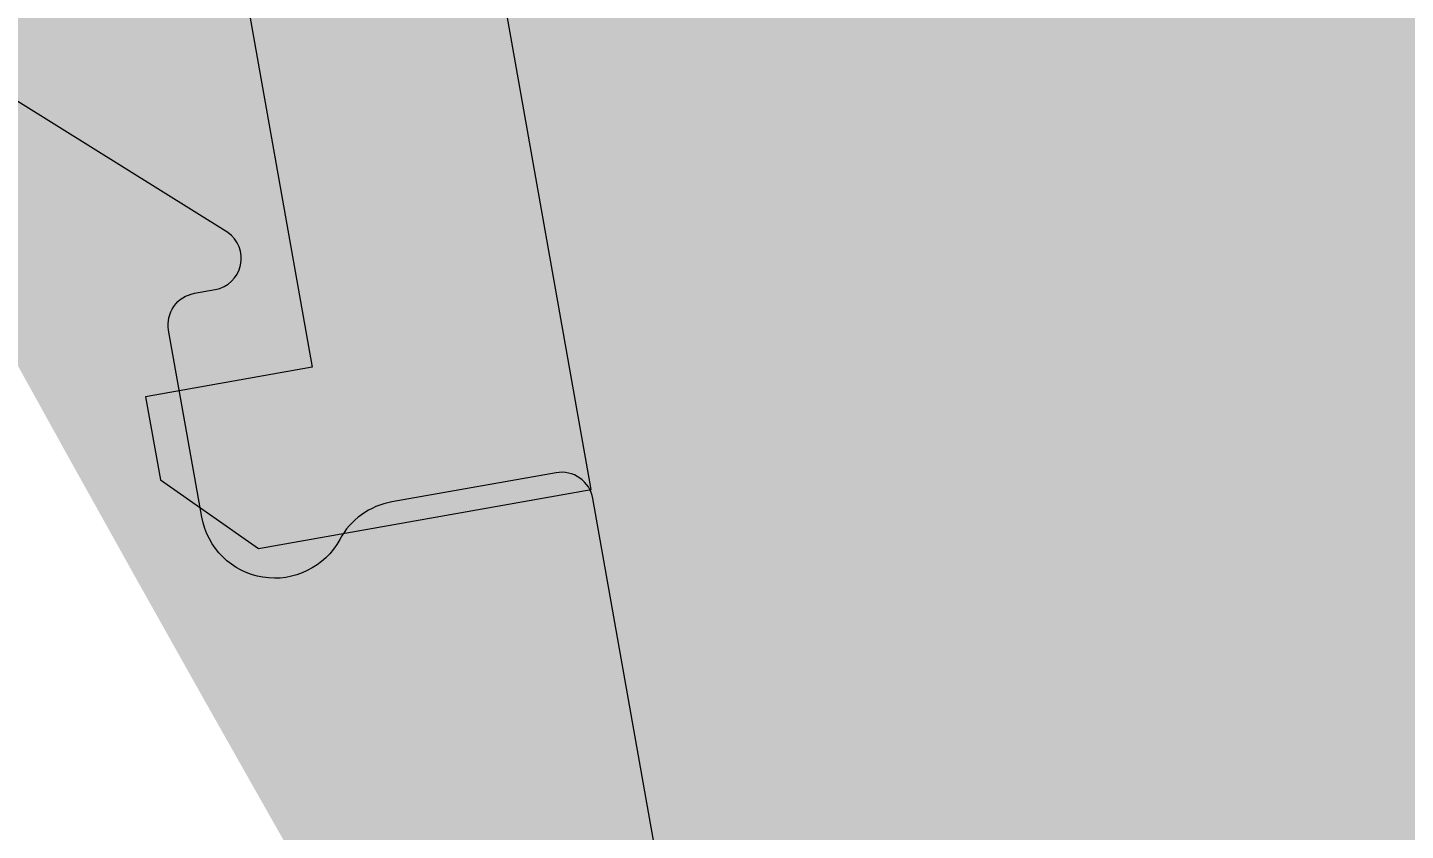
# Model space of a CAD drawing. Header units: millimetres. Extents: x -39 to 9534995, y -146829 to 289341.
# Drawn here: x 555345.26 to 555353.21, y -25045.91 to -25041.27 of the extents above; entities that cross this region are included whole.
import ezdxf
from ezdxf import colors
from ezdxf.entities.mleader import LeaderData, LeaderLine
from ezdxf.enums import TextEntityAlignment as Align
from ezdxf.math import Vec2, Vec3

# ---------------------------------------------------------------- set-up
doc = ezdxf.new("R2018")
doc.units = ezdxf.units.MM
for name, color, linetype, lineweight in [('АР_Маркер экспликации', 239, 'Continuous', 13), ('АР_Номер помещения', 250, 'Continuous', 9), ('АР_Отметки', 7, 'Continuous', 5), ('АР_Размеры', 175, 'Continuous', 9), ('АР_Сущ Несущая стена', 250, 'Continuous', 50)]:
    doc.layers.add(name, color=color, linetype=linetype, lineweight=lineweight)
doc.layers.add('АР_Названия помещений', color=124, linetype='Continuous', lineweight=5, plot=False)
doc.layers.add('АР_Помещения_площадь', color=19, linetype='Continuous', lineweight=9, plot=False)
doc.styles.add('ISOCPEUR', font='', dxfattribs={"height": 250})
doc.styles.get("Standard").update_dxf_attribs({"font": 'GOST.TTF'})
doc.styles.get('ISOCPEUR').set_extended_font_data('ISOCPEUR', italic=True)

# ---------------------------------------------------------------- blocks, each defined once
blk = doc.blocks.new('_DotSmall')
at = {"color": 0, "linetype": 'ByBlock', "const_width": 0.5}
blk.add_lwpolyline([(-0.0625, 0, 1), (0.0625, 0, 1)], format="xyb", close=True, dxfattribs=at)
blk = doc.blocks.new('*U86')
at = {"color": 7, "style": 'ISOCPEUR', "width": 0.7, "flags": 1}
blk.add_attdef('КАТЕГОРИЯ', (-499.1655, -2092.1864), '', height=250, dxfattribs=at)
at = {"layer": 'АР_Номер помещения', "color": 7, "style": 'ISOCPEUR', "width": 0.7}
blk.add_attdef('НОМЕР_ПОМЕЩЕНИЯ', text='', height=300, dxfattribs=at).set_placement((-13874.5004, 6637.5515), align=Align.MIDDLE_CENTER)
at = {"layer": 'АР_Помещения_площадь', "color": 7, "lineweight": 30, "width": 0.7, "flags": 104}
blk.add_attdef('ИМЯ_ПОМЕЩЕНИЯ', text='', height=100, dxfattribs=at).set_placement((157.6277, 1217.1414), align=Align.MIDDLE_CENTER)
at = {"layer": 'АР_Помещения_площадь', "color": 7, "style": 'ISOCPEUR', "width": 0.7}
blk.add_attdef('ПЛОЩАДЬ_ПОМЕЩЕНИЯ', text='', height=200, dxfattribs=at).set_placement((-12654.5821, 407.6716), align=Align.MIDDLE_RIGHT)
blk = doc.blocks.new('*U84')
at = {"color": 7, "style": 'ISOCPEUR', "width": 0.7, "flags": 1}
blk.add_attdef('КАТЕГОРИЯ', (-499.1655, -2092.1864), '', height=250, dxfattribs=at)
at = {"layer": 'АР_Номер помещения', "color": 7, "style": 'ISOCPEUR', "width": 0.7}
blk.add_attdef('НОМЕР_ПОМЕЩЕНИЯ', text='', height=300, dxfattribs=at).set_placement((-17424.9012, 1870.773), align=Align.MIDDLE_CENTER)
at = {"layer": 'АР_Помещения_площадь', "color": 7, "lineweight": 30, "width": 0.7, "flags": 104}
blk.add_attdef('ИМЯ_ПОМЕЩЕНИЯ', text='', height=100, dxfattribs=at).set_placement((157.6277, 1217.1414), align=Align.MIDDLE_CENTER)
at = {"layer": 'АР_Помещения_площадь', "color": 7, "style": 'ISOCPEUR', "width": 0.7}
blk.add_attdef('ПЛОЩАДЬ_ПОМЕЩЕНИЯ', text='', height=200, dxfattribs=at).set_placement((-12452.8113, 399.3563), align=Align.MIDDLE_RIGHT)

msp = doc.modelspace()

# ---------------------------------------------------------------- linework, layer by layer
at = {"layer": 'АР_Размеры', "color": 5, "lineweight": 9, "ltscale": 100, "transparency": 33554687}
for points in [[(555346.0287, -25038.3098), (555346.9011, -25043.2319), (555345.9406, -25043.4021), (555346.0258, -25043.8824), (555346.591, -25044.2775), (555348.5119, -25043.937), (555347.4693, -25038.0545)], [(555346.0287, -25038.3098), (555346.9011, -25043.2319), (555345.9406, -25043.4021), (555346.0258, -25043.8824), (555346.591, -25044.2775), (555348.5119, -25043.937), (555347.4693, -25038.0545)], [(555346.0287, -25038.3098), (555346.9011, -25043.2319), (555345.9406, -25043.4021), (555346.0258, -25043.8824), (555346.591, -25044.2775), (555348.5119, -25043.937), (555347.4693, -25038.0545)], [(555346.0287, -25038.3098), (555346.9011, -25043.2319), (555345.9406, -25043.4021), (555346.0258, -25043.8824), (555346.591, -25044.2775), (555348.5119, -25043.937), (555347.4693, -25038.0545)], [(555346.0287, -25038.3098), (555346.9011, -25043.2319), (555345.9406, -25043.4021), (555346.0258, -25043.8824), (555346.591, -25044.2775), (555348.5119, -25043.937), (555347.4693, -25038.0545)], [(555346.0287, -25038.3098), (555346.9011, -25043.2319), (555345.9406, -25043.4021), (555346.0258, -25043.8824), (555346.591, -25044.2775), (555348.5119, -25043.937), (555347.4693, -25038.0545)], [(555346.0287, -25038.3098), (555346.9011, -25043.2319), (555345.9406, -25043.4021), (555346.0258, -25043.8824), (555346.591, -25044.2775), (555348.5119, -25043.937), (555347.4693, -25038.0545)], [(555346.0287, -25038.3098), (555346.9011, -25043.2319), (555345.9406, -25043.4021), (555346.0258, -25043.8824), (555346.591, -25044.2775), (555348.5119, -25043.937), (555347.4693, -25038.0545)], [(555346.0287, -25038.3098), (555346.9011, -25043.2319), (555345.9406, -25043.4021), (555346.0258, -25043.8824), (555346.591, -25044.2775), (555348.5119, -25043.937), (555347.4693, -25038.0545)], [(555346.0287, -25038.3098), (555346.9011, -25043.2319), (555345.9406, -25043.4021), (555346.0258, -25043.8824), (555346.591, -25044.2775), (555348.5119, -25043.937), (555347.4693, -25038.0545)], [(555346.0287, -25038.3098), (555346.9011, -25043.2319), (555345.9406, -25043.4021), (555346.0258, -25043.8824), (555346.591, -25044.2775), (555348.5119, -25043.937), (555347.4693, -25038.0545)], [(555346.0287, -25038.3098), (555346.9011, -25043.2319), (555345.9406, -25043.4021), (555346.0258, -25043.8824), (555346.591, -25044.2775), (555348.5119, -25043.937), (555347.4693, -25038.0545)], [(555346.0287, -25038.3098), (555346.9011, -25043.2319), (555345.9406, -25043.4021), (555346.0258, -25043.8824), (555346.591, -25044.2775), (555348.5119, -25043.937), (555347.4693, -25038.0545)], [(555346.0287, -25038.3098), (555346.9011, -25043.2319), (555345.9406, -25043.4021), (555346.0258, -25043.8824), (555346.591, -25044.2775), (555348.5119, -25043.937), (555347.4693, -25038.0545)], [(555346.0287, -25038.3098), (555346.9011, -25043.2319), (555345.9406, -25043.4021), (555346.0258, -25043.8824), (555346.591, -25044.2775), (555348.5119, -25043.937), (555347.4693, -25038.0545)], [(555346.0287, -25038.3098), (555346.9011, -25043.2319), (555345.9406, -25043.4021), (555346.0258, -25043.8824), (555346.591, -25044.2775), (555348.5119, -25043.937), (555347.4693, -25038.0545)], [(555346.0287, -25038.3098), (555346.9011, -25043.2319), (555345.9406, -25043.4021), (555346.0258, -25043.8824), (555346.591, -25044.2775), (555348.5119, -25043.937), (555347.4693, -25038.0545)], [(555346.0287, -25038.3098), (555346.9011, -25043.2319), (555345.9406, -25043.4021), (555346.0258, -25043.8824), (555346.591, -25044.2775), (555348.5119, -25043.937), (555347.4693, -25038.0545)], [(555346.0287, -25038.3098), (555346.9011, -25043.2319), (555345.9406, -25043.4021), (555346.0258, -25043.8824), (555346.591, -25044.2775), (555348.5119, -25043.937), (555347.4693, -25038.0545)], [(555346.0287, -25038.3098), (555346.9011, -25043.2319), (555345.9406, -25043.4021), (555346.0258, -25043.8824), (555346.591, -25044.2775), (555348.5119, -25043.937), (555347.4693, -25038.0545)], [(555346.0287, -25038.3098), (555346.9011, -25043.2319), (555345.9406, -25043.4021), (555346.0258, -25043.8824), (555346.591, -25044.2775), (555348.5119, -25043.937), (555347.4693, -25038.0545)], [(555346.0287, -25038.3098), (555346.9011, -25043.2319), (555345.9406, -25043.4021), (555346.0258, -25043.8824), (555346.591, -25044.2775), (555348.5119, -25043.937), (555347.4693, -25038.0545)], [(555346.0287, -25038.3098), (555346.9011, -25043.2319), (555345.9406, -25043.4021), (555346.0258, -25043.8824), (555346.591, -25044.2775), (555348.5119, -25043.937), (555347.4693, -25038.0545)], [(555346.0287, -25038.3098), (555346.9011, -25043.2319), (555345.9406, -25043.4021), (555346.0258, -25043.8824), (555346.591, -25044.2775), (555348.5119, -25043.937), (555347.4693, -25038.0545)], [(555346.0287, -25038.3098), (555346.9011, -25043.2319), (555345.9406, -25043.4021), (555346.0258, -25043.8824), (555346.591, -25044.2775), (555348.5119, -25043.937), (555347.4693, -25038.0545)], [(555346.0287, -25038.3098), (555346.9011, -25043.2319), (555345.9406, -25043.4021), (555346.0258, -25043.8824), (555346.591, -25044.2775), (555348.5119, -25043.937), (555347.4693, -25038.0545)], [(555346.0287, -25038.3098), (555346.9011, -25043.2319), (555345.9406, -25043.4021), (555346.0258, -25043.8824), (555346.591, -25044.2775), (555348.5119, -25043.937), (555347.4693, -25038.0545)], [(555346.0287, -25038.3098), (555346.9011, -25043.2319), (555345.9406, -25043.4021), (555346.0258, -25043.8824), (555346.591, -25044.2775), (555348.5119, -25043.937), (555347.4693, -25038.0545)], [(555346.0287, -25038.3098), (555346.9011, -25043.2319), (555345.9406, -25043.4021), (555346.0258, -25043.8824), (555346.591, -25044.2775), (555348.5119, -25043.937), (555347.4693, -25038.0545)], [(555346.0287, -25038.3098), (555346.9011, -25043.2319), (555345.9406, -25043.4021), (555346.0258, -25043.8824), (555346.591, -25044.2775), (555348.5119, -25043.937), (555347.4693, -25038.0545)], [(555346.0287, -25038.3098), (555346.9011, -25043.2319), (555345.9406, -25043.4021), (555346.0258, -25043.8824), (555346.591, -25044.2775), (555348.5119, -25043.937), (555347.4693, -25038.0545)], [(555346.0287, -25038.3098), (555346.9011, -25043.2319), (555345.9406, -25043.4021), (555346.0258, -25043.8824), (555346.591, -25044.2775), (555348.5119, -25043.937), (555347.4693, -25038.0545)], [(555346.0287, -25038.3098), (555346.9011, -25043.2319), (555345.9406, -25043.4021), (555346.0258, -25043.8824), (555346.591, -25044.2775), (555348.5119, -25043.937), (555347.4693, -25038.0545)], [(555346.0287, -25038.3098), (555346.9011, -25043.2319), (555345.9406, -25043.4021), (555346.0258, -25043.8824), (555346.591, -25044.2775), (555348.5119, -25043.937), (555347.4693, -25038.0545)], [(555346.0287, -25038.3098), (555346.9011, -25043.2319), (555345.9406, -25043.4021), (555346.0258, -25043.8824), (555346.591, -25044.2775), (555348.5119, -25043.937), (555347.4693, -25038.0545)], [(555346.0287, -25038.3098), (555346.9011, -25043.2319), (555345.9406, -25043.4021), (555346.0258, -25043.8824), (555346.591, -25044.2775), (555348.5119, -25043.937), (555347.4693, -25038.0545)], [(555346.0287, -25038.3098), (555346.9011, -25043.2319), (555345.9406, -25043.4021), (555346.0258, -25043.8824), (555346.591, -25044.2775), (555348.5119, -25043.937), (555347.4693, -25038.0545)], [(555346.0287, -25038.3098), (555346.9011, -25043.2319), (555345.9406, -25043.4021), (555346.0258, -25043.8824), (555346.591, -25044.2775), (555348.5119, -25043.937), (555347.4693, -25038.0545)], [(555346.0287, -25038.3098), (555346.9011, -25043.2319), (555345.9406, -25043.4021), (555346.0258, -25043.8824), (555346.591, -25044.2775), (555348.5119, -25043.937), (555347.4693, -25038.0545)], [(555346.0287, -25038.3098), (555346.9011, -25043.2319), (555345.9406, -25043.4021), (555346.0258, -25043.8824), (555346.591, -25044.2775), (555348.5119, -25043.937), (555347.4693, -25038.0545)], [(555346.0287, -25038.3098), (555346.9011, -25043.2319), (555345.9406, -25043.4021), (555346.0258, -25043.8824), (555346.591, -25044.2775), (555348.5119, -25043.937), (555347.4693, -25038.0545)], [(555346.0287, -25038.3098), (555346.9011, -25043.2319), (555345.9406, -25043.4021), (555346.0258, -25043.8824), (555346.591, -25044.2775), (555348.5119, -25043.937), (555347.4693, -25038.0545)], [(555346.0287, -25038.3098), (555346.9011, -25043.2319), (555345.9406, -25043.4021), (555346.0258, -25043.8824), (555346.591, -25044.2775), (555348.5119, -25043.937), (555347.4693, -25038.0545)], [(555346.0287, -25038.3098), (555346.9011, -25043.2319), (555345.9406, -25043.4021), (555346.0258, -25043.8824), (555346.591, -25044.2775), (555348.5119, -25043.937), (555347.4693, -25038.0545)], [(555346.0287, -25038.3098), (555346.9011, -25043.2319), (555345.9406, -25043.4021), (555346.0258, -25043.8824), (555346.591, -25044.2775), (555348.5119, -25043.937), (555347.4693, -25038.0545)], [(555346.0287, -25038.3098), (555346.9011, -25043.2319), (555345.9406, -25043.4021), (555346.0258, -25043.8824), (555346.591, -25044.2775), (555348.5119, -25043.937), (555347.4693, -25038.0545)], [(555346.0287, -25038.3098), (555346.9011, -25043.2319), (555345.9406, -25043.4021), (555346.0258, -25043.8824), (555346.591, -25044.2775), (555348.5119, -25043.937), (555347.4693, -25038.0545)], [(555346.0287, -25038.3098), (555346.9011, -25043.2319), (555345.9406, -25043.4021), (555346.0258, -25043.8824), (555346.591, -25044.2775), (555348.5119, -25043.937), (555347.4693, -25038.0545)], [(555346.0287, -25038.3098), (555346.9011, -25043.2319), (555345.9406, -25043.4021), (555346.0258, -25043.8824), (555346.591, -25044.2775), (555348.5119, -25043.937), (555347.4693, -25038.0545)], [(555346.0287, -25038.3098), (555346.9011, -25043.2319), (555345.9406, -25043.4021), (555346.0258, -25043.8824), (555346.591, -25044.2775), (555348.5119, -25043.937), (555347.4693, -25038.0545)], [(555348.5211, -25043.989), (555348.5211, -25043.989)], [(555348.5211, -25043.989), (555348.5211, -25043.989)], [(555348.5211, -25043.989), (555348.5211, -25043.989)], [(555348.5211, -25043.989), (555348.5211, -25043.989)], [(555348.5211, -25043.989), (555348.5211, -25043.989)], [(555348.5211, -25043.989), (555348.5211, -25043.989)], [(555348.5211, -25043.989), (555348.5211, -25043.989)], [(555348.5211, -25043.989), (555348.5211, -25043.989)], [(555348.5211, -25043.989), (555348.5211, -25043.989)], [(555348.5211, -25043.989), (555348.5211, -25043.989)], [(555348.5211, -25043.989), (555348.5211, -25043.989)], [(555348.5211, -25043.989), (555348.5211, -25043.989)], [(555348.5211, -25043.989), (555348.5211, -25043.989)], [(555348.5211, -25043.989), (555348.5211, -25043.989)], [(555348.5211, -25043.989), (555348.5211, -25043.989)], [(555348.5211, -25043.989), (555348.5211, -25043.989)], [(555348.5211, -25043.989), (555348.5211, -25043.989)], [(555348.5211, -25043.989), (555348.5211, -25043.989)], [(555348.5211, -25043.989), (555348.5211, -25043.989)], [(555348.5211, -25043.989), (555348.5211, -25043.989)], [(555348.5211, -25043.989), (555348.5211, -25043.989)], [(555348.5211, -25043.989), (555348.5211, -25043.989)], [(555348.5211, -25043.989), (555348.5211, -25043.989)], [(555348.5211, -25043.989), (555348.5211, -25043.989)], [(555348.5211, -25043.989), (555348.5211, -25043.989)], [(555348.5211, -25043.989), (555348.5211, -25043.989)], [(555348.5211, -25043.989), (555348.5211, -25043.989)], [(555348.5211, -25043.989), (555348.5211, -25043.989)], [(555348.5211, -25043.989), (555348.5211, -25043.989)], [(555348.5211, -25043.989), (555348.5211, -25043.989)], [(555348.5211, -25043.989), (555348.5211, -25043.989)], [(555348.5211, -25043.989), (555348.5211, -25043.989)], [(555348.5211, -25043.989), (555348.5211, -25043.989)], [(555348.5211, -25043.989), (555348.5211, -25043.989)], [(555348.5211, -25043.989), (555348.5211, -25043.989)], [(555348.5211, -25043.989), (555348.5211, -25043.989)], [(555348.5211, -25043.989), (555348.5211, -25043.989)], [(555348.5211, -25043.989), (555348.5211, -25043.989)], [(555348.5211, -25043.989), (555348.5211, -25043.989)], [(555348.5211, -25043.989), (555348.5211, -25043.989)], [(555348.5211, -25043.989), (555348.5211, -25043.989)], [(555348.5211, -25043.989), (555348.5211, -25043.989)], [(555348.5211, -25043.989), (555348.5211, -25043.989)], [(555348.5211, -25043.989), (555348.5211, -25043.989)], [(555348.5211, -25043.989), (555348.5211, -25043.989)], [(555348.5211, -25043.989), (555348.5211, -25043.989)], [(555348.5211, -25043.989), (555348.5211, -25043.989)], [(555348.5211, -25043.989), (555348.5211, -25043.989)], [(555348.5211, -25043.989), (555348.5211, -25043.989)], [(555348.5211, -25043.989), (555348.5211, -25043.989)]]:
    msp.add_lwpolyline(points, dxfattribs=at)
msp.add_lwpolyline([(555344.8436, -25053.4327, 0.527877), (555345.3392, -25053.3449), (555345.6917, -25052.5394, -0.527877), (555346.1873, -25052.4516), (555346.7952, -25053.0868, 0.527877), (555347.2908, -25052.999), (555347.6433, -25052.1935, -0.469739), (555348.0958, -25052.0691), (555349.6167, -25053.1518, 0.667984), (555350.0914, -25052.8489), (555348.5211, -25043.989, 0.414214), (555348.3092, -25043.8409), (555347.3612, -25044.0089, 0.228752), (555347.0604, -25044.2259, -0.710164), (555346.2649, -25044.0972), (555346.0734, -25043.0168, -0.4144), (555346.2216, -25042.8048), (555346.3417, -25042.7835, 0.66825), (555346.4145, -25042.4535), (555345.0225, -25041.5858, 0.164348)], format="xyb", dxfattribs=at)
msp.add_lwpolyline([(555344.8436, -25053.4327, 0.527877), (555345.3392, -25053.3449), (555345.6917, -25052.5394, -0.527877), (555346.1873, -25052.4516), (555346.7952, -25053.0868, 0.527877), (555347.2908, -25052.999), (555347.6433, -25052.1935, -0.469739), (555348.0958, -25052.0691), (555349.6167, -25053.1518, 0.667984), (555350.0914, -25052.8489), (555348.5211, -25043.989, 0.414214), (555348.3092, -25043.8409), (555347.3612, -25044.0089, 0.228752), (555347.0604, -25044.2259, -0.710164), (555346.2649, -25044.0972), (555346.0734, -25043.0168, -0.4144), (555346.2216, -25042.8048), (555346.3417, -25042.7835, 0.66825), (555346.4145, -25042.4535), (555345.0225, -25041.5858, 0.164348)], format="xyb", dxfattribs=at)
msp.add_lwpolyline([(555344.8436, -25053.4327, 0.527877), (555345.3392, -25053.3449), (555345.6917, -25052.5394, -0.527877), (555346.1873, -25052.4516), (555346.7952, -25053.0868, 0.527877), (555347.2908, -25052.999), (555347.6433, -25052.1935, -0.469739), (555348.0958, -25052.0691), (555349.6167, -25053.1518, 0.667984), (555350.0914, -25052.8489), (555348.5211, -25043.989, 0.414214), (555348.3092, -25043.8409), (555347.3612, -25044.0089, 0.228752), (555347.0604, -25044.2259, -0.710164), (555346.2649, -25044.0972), (555346.0734, -25043.0168, -0.4144), (555346.2216, -25042.8048), (555346.3417, -25042.7835, 0.66825), (555346.4145, -25042.4535), (555345.0225, -25041.5858, 0.164348)], format="xyb", dxfattribs=at)
msp.add_lwpolyline([(555344.8436, -25053.4327, 0.527877), (555345.3392, -25053.3449), (555345.6917, -25052.5394, -0.527877), (555346.1873, -25052.4516), (555346.7952, -25053.0868, 0.527877), (555347.2908, -25052.999), (555347.6433, -25052.1935, -0.469739), (555348.0958, -25052.0691), (555349.6167, -25053.1518, 0.667984), (555350.0914, -25052.8489), (555348.5211, -25043.989, 0.414214), (555348.3092, -25043.8409), (555347.3612, -25044.0089, 0.228752), (555347.0604, -25044.2259, -0.710164), (555346.2649, -25044.0972), (555346.0734, -25043.0168, -0.4144), (555346.2216, -25042.8048), (555346.3417, -25042.7835, 0.66825), (555346.4145, -25042.4535), (555345.0225, -25041.5858, 0.164348)], format="xyb", dxfattribs=at)
msp.add_lwpolyline([(555344.8436, -25053.4327, 0.527877), (555345.3392, -25053.3449), (555345.6917, -25052.5394, -0.527877), (555346.1873, -25052.4516), (555346.7952, -25053.0868, 0.527877), (555347.2908, -25052.999), (555347.6433, -25052.1935, -0.469739), (555348.0958, -25052.0691), (555349.6167, -25053.1518, 0.667984), (555350.0914, -25052.8489), (555348.5211, -25043.989, 0.414214), (555348.3092, -25043.8409), (555347.3612, -25044.0089, 0.228752), (555347.0604, -25044.2259, -0.710164), (555346.2649, -25044.0972), (555346.0734, -25043.0168, -0.4144), (555346.2216, -25042.8048), (555346.3417, -25042.7835, 0.66825), (555346.4145, -25042.4535), (555345.0225, -25041.5858, 0.164348)], format="xyb", dxfattribs=at)
msp.add_lwpolyline([(555344.8436, -25053.4327, 0.527877), (555345.3392, -25053.3449), (555345.6917, -25052.5394, -0.527877), (555346.1873, -25052.4516), (555346.7952, -25053.0868, 0.527877), (555347.2908, -25052.999), (555347.6433, -25052.1935, -0.469739), (555348.0958, -25052.0691), (555349.6167, -25053.1518, 0.667984), (555350.0914, -25052.8489), (555348.5211, -25043.989, 0.414214), (555348.3092, -25043.8409), (555347.3612, -25044.0089, 0.228752), (555347.0604, -25044.2259, -0.710164), (555346.2649, -25044.0972), (555346.0734, -25043.0168, -0.4144), (555346.2216, -25042.8048), (555346.3417, -25042.7835, 0.66825), (555346.4145, -25042.4535), (555345.0225, -25041.5858, 0.164348)], format="xyb", dxfattribs=at)
msp.add_lwpolyline([(555344.8436, -25053.4327, 0.527877), (555345.3392, -25053.3449), (555345.6917, -25052.5394, -0.527877), (555346.1873, -25052.4516), (555346.7952, -25053.0868, 0.527877), (555347.2908, -25052.999), (555347.6433, -25052.1935, -0.469739), (555348.0958, -25052.0691), (555349.6167, -25053.1518, 0.667984), (555350.0914, -25052.8489), (555348.5211, -25043.989, 0.414214), (555348.3092, -25043.8409), (555347.3612, -25044.0089, 0.228752), (555347.0604, -25044.2259, -0.710164), (555346.2649, -25044.0972), (555346.0734, -25043.0168, -0.4144), (555346.2216, -25042.8048), (555346.3417, -25042.7835, 0.66825), (555346.4145, -25042.4535), (555345.0225, -25041.5858, 0.164348)], format="xyb", dxfattribs=at)
msp.add_lwpolyline([(555344.8436, -25053.4327, 0.527877), (555345.3392, -25053.3449), (555345.6917, -25052.5394, -0.527877), (555346.1873, -25052.4516), (555346.7952, -25053.0868, 0.527877), (555347.2908, -25052.999), (555347.6433, -25052.1935, -0.469739), (555348.0958, -25052.0691), (555349.6167, -25053.1518, 0.667984), (555350.0914, -25052.8489), (555348.5211, -25043.989, 0.414214), (555348.3092, -25043.8409), (555347.3612, -25044.0089, 0.228752), (555347.0604, -25044.2259, -0.710164), (555346.2649, -25044.0972), (555346.0734, -25043.0168, -0.4144), (555346.2216, -25042.8048), (555346.3417, -25042.7835, 0.66825), (555346.4145, -25042.4535), (555345.0225, -25041.5858, 0.164348)], format="xyb", dxfattribs=at)
msp.add_lwpolyline([(555344.8436, -25053.4327, 0.527877), (555345.3392, -25053.3449), (555345.6917, -25052.5394, -0.527877), (555346.1873, -25052.4516), (555346.7952, -25053.0868, 0.527877), (555347.2908, -25052.999), (555347.6433, -25052.1935, -0.469739), (555348.0958, -25052.0691), (555349.6167, -25053.1518, 0.667984), (555350.0914, -25052.8489), (555348.5211, -25043.989, 0.414214), (555348.3092, -25043.8409), (555347.3612, -25044.0089, 0.228752), (555347.0604, -25044.2259, -0.710164), (555346.2649, -25044.0972), (555346.0734, -25043.0168, -0.4144), (555346.2216, -25042.8048), (555346.3417, -25042.7835, 0.66825), (555346.4145, -25042.4535), (555345.0225, -25041.5858, 0.164348)], format="xyb", dxfattribs=at)
msp.add_lwpolyline([(555344.8436, -25053.4327, 0.527877), (555345.3392, -25053.3449), (555345.6917, -25052.5394, -0.527877), (555346.1873, -25052.4516), (555346.7952, -25053.0868, 0.527877), (555347.2908, -25052.999), (555347.6433, -25052.1935, -0.469739), (555348.0958, -25052.0691), (555349.6167, -25053.1518, 0.667984), (555350.0914, -25052.8489), (555348.5211, -25043.989, 0.414214), (555348.3092, -25043.8409), (555347.3612, -25044.0089, 0.228752), (555347.0604, -25044.2259, -0.710164), (555346.2649, -25044.0972), (555346.0734, -25043.0168, -0.4144), (555346.2216, -25042.8048), (555346.3417, -25042.7835, 0.66825), (555346.4145, -25042.4535), (555345.0225, -25041.5858, 0.164348)], format="xyb", dxfattribs=at)
msp.add_lwpolyline([(555344.8436, -25053.4327, 0.527877), (555345.3392, -25053.3449), (555345.6917, -25052.5394, -0.527877), (555346.1873, -25052.4516), (555346.7952, -25053.0868, 0.527877), (555347.2908, -25052.999), (555347.6433, -25052.1935, -0.469739), (555348.0958, -25052.0691), (555349.6167, -25053.1518, 0.667984), (555350.0914, -25052.8489), (555348.5211, -25043.989, 0.414214), (555348.3092, -25043.8409), (555347.3612, -25044.0089, 0.228752), (555347.0604, -25044.2259, -0.710164), (555346.2649, -25044.0972), (555346.0734, -25043.0168, -0.4144), (555346.2216, -25042.8048), (555346.3417, -25042.7835, 0.66825), (555346.4145, -25042.4535), (555345.0225, -25041.5858, 0.164348)], format="xyb", dxfattribs=at)
msp.add_lwpolyline([(555344.8436, -25053.4327, 0.527877), (555345.3392, -25053.3449), (555345.6917, -25052.5394, -0.527877), (555346.1873, -25052.4516), (555346.7952, -25053.0868, 0.527877), (555347.2908, -25052.999), (555347.6433, -25052.1935, -0.469739), (555348.0958, -25052.0691), (555349.6167, -25053.1518, 0.667984), (555350.0914, -25052.8489), (555348.5211, -25043.989, 0.414214), (555348.3092, -25043.8409), (555347.3612, -25044.0089, 0.228752), (555347.0604, -25044.2259, -0.710164), (555346.2649, -25044.0972), (555346.0734, -25043.0168, -0.4144), (555346.2216, -25042.8048), (555346.3417, -25042.7835, 0.66825), (555346.4145, -25042.4535), (555345.0225, -25041.5858, 0.164348)], format="xyb", dxfattribs=at)
msp.add_lwpolyline([(555344.8436, -25053.4327, 0.527877), (555345.3392, -25053.3449), (555345.6917, -25052.5394, -0.527877), (555346.1873, -25052.4516), (555346.7952, -25053.0868, 0.527877), (555347.2908, -25052.999), (555347.6433, -25052.1935, -0.469739), (555348.0958, -25052.0691), (555349.6167, -25053.1518, 0.667984), (555350.0914, -25052.8489), (555348.5211, -25043.989, 0.414214), (555348.3092, -25043.8409), (555347.3612, -25044.0089, 0.228752), (555347.0604, -25044.2259, -0.710164), (555346.2649, -25044.0972), (555346.0734, -25043.0168, -0.4144), (555346.2216, -25042.8048), (555346.3417, -25042.7835, 0.66825), (555346.4145, -25042.4535), (555345.0225, -25041.5858, 0.164348)], format="xyb", dxfattribs=at)
msp.add_lwpolyline([(555344.8436, -25053.4327, 0.527877), (555345.3392, -25053.3449), (555345.6917, -25052.5394, -0.527877), (555346.1873, -25052.4516), (555346.7952, -25053.0868, 0.527877), (555347.2908, -25052.999), (555347.6433, -25052.1935, -0.469739), (555348.0958, -25052.0691), (555349.6167, -25053.1518, 0.667984), (555350.0914, -25052.8489), (555348.5211, -25043.989, 0.414214), (555348.3092, -25043.8409), (555347.3612, -25044.0089, 0.228752), (555347.0604, -25044.2259, -0.710164), (555346.2649, -25044.0972), (555346.0734, -25043.0168, -0.4144), (555346.2216, -25042.8048), (555346.3417, -25042.7835, 0.66825), (555346.4145, -25042.4535), (555345.0225, -25041.5858, 0.164348)], format="xyb", dxfattribs=at)
msp.add_lwpolyline([(555344.8436, -25053.4327, 0.527877), (555345.3392, -25053.3449), (555345.6917, -25052.5394, -0.527877), (555346.1873, -25052.4516), (555346.7952, -25053.0868, 0.527877), (555347.2908, -25052.999), (555347.6433, -25052.1935, -0.469739), (555348.0958, -25052.0691), (555349.6167, -25053.1518, 0.667984), (555350.0914, -25052.8489), (555348.5211, -25043.989, 0.414214), (555348.3092, -25043.8409), (555347.3612, -25044.0089, 0.228752), (555347.0604, -25044.2259, -0.710164), (555346.2649, -25044.0972), (555346.0734, -25043.0168, -0.4144), (555346.2216, -25042.8048), (555346.3417, -25042.7835, 0.66825), (555346.4145, -25042.4535), (555345.0225, -25041.5858, 0.164348)], format="xyb", dxfattribs=at)
msp.add_lwpolyline([(555344.8436, -25053.4327, 0.527877), (555345.3392, -25053.3449), (555345.6917, -25052.5394, -0.527877), (555346.1873, -25052.4516), (555346.7952, -25053.0868, 0.527877), (555347.2908, -25052.999), (555347.6433, -25052.1935, -0.469739), (555348.0958, -25052.0691), (555349.6167, -25053.1518, 0.667984), (555350.0914, -25052.8489), (555348.5211, -25043.989, 0.414214), (555348.3092, -25043.8409), (555347.3612, -25044.0089, 0.228752), (555347.0604, -25044.2259, -0.710164), (555346.2649, -25044.0972), (555346.0734, -25043.0168, -0.4144), (555346.2216, -25042.8048), (555346.3417, -25042.7835, 0.66825), (555346.4145, -25042.4535), (555345.0225, -25041.5858, 0.164348)], format="xyb", dxfattribs=at)
msp.add_lwpolyline([(555344.8436, -25053.4327, 0.527877), (555345.3392, -25053.3449), (555345.6917, -25052.5394, -0.527877), (555346.1873, -25052.4516), (555346.7952, -25053.0868, 0.527877), (555347.2908, -25052.999), (555347.6433, -25052.1935, -0.469739), (555348.0958, -25052.0691), (555349.6167, -25053.1518, 0.667984), (555350.0914, -25052.8489), (555348.5211, -25043.989, 0.414214), (555348.3092, -25043.8409), (555347.3612, -25044.0089, 0.228752), (555347.0604, -25044.2259, -0.710164), (555346.2649, -25044.0972), (555346.0734, -25043.0168, -0.4144), (555346.2216, -25042.8048), (555346.3417, -25042.7835, 0.66825), (555346.4145, -25042.4535), (555345.0225, -25041.5858, 0.164348)], format="xyb", dxfattribs=at)
msp.add_lwpolyline([(555344.8436, -25053.4327, 0.527877), (555345.3392, -25053.3449), (555345.6917, -25052.5394, -0.527877), (555346.1873, -25052.4516), (555346.7952, -25053.0868, 0.527877), (555347.2908, -25052.999), (555347.6433, -25052.1935, -0.469739), (555348.0958, -25052.0691), (555349.6167, -25053.1518, 0.667984), (555350.0914, -25052.8489), (555348.5211, -25043.989, 0.414214), (555348.3092, -25043.8409), (555347.3612, -25044.0089, 0.228752), (555347.0604, -25044.2259, -0.710164), (555346.2649, -25044.0972), (555346.0734, -25043.0168, -0.4144), (555346.2216, -25042.8048), (555346.3417, -25042.7835, 0.66825), (555346.4145, -25042.4535), (555345.0225, -25041.5858, 0.164348)], format="xyb", dxfattribs=at)
msp.add_lwpolyline([(555344.8436, -25053.4327, 0.527877), (555345.3392, -25053.3449), (555345.6917, -25052.5394, -0.527877), (555346.1873, -25052.4516), (555346.7952, -25053.0868, 0.527877), (555347.2908, -25052.999), (555347.6433, -25052.1935, -0.469739), (555348.0958, -25052.0691), (555349.6167, -25053.1518, 0.667984), (555350.0914, -25052.8489), (555348.5211, -25043.989, 0.414214), (555348.3092, -25043.8409), (555347.3612, -25044.0089, 0.228752), (555347.0604, -25044.2259, -0.710164), (555346.2649, -25044.0972), (555346.0734, -25043.0168, -0.4144), (555346.2216, -25042.8048), (555346.3417, -25042.7835, 0.66825), (555346.4145, -25042.4535), (555345.0225, -25041.5858, 0.164348)], format="xyb", dxfattribs=at)
msp.add_lwpolyline([(555344.8436, -25053.4327, 0.527877), (555345.3392, -25053.3449), (555345.6917, -25052.5394, -0.527877), (555346.1873, -25052.4516), (555346.7952, -25053.0868, 0.527877), (555347.2908, -25052.999), (555347.6433, -25052.1935, -0.469739), (555348.0958, -25052.0691), (555349.6167, -25053.1518, 0.667984), (555350.0914, -25052.8489), (555348.5211, -25043.989, 0.414214), (555348.3092, -25043.8409), (555347.3612, -25044.0089, 0.228752), (555347.0604, -25044.2259, -0.710164), (555346.2649, -25044.0972), (555346.0734, -25043.0168, -0.4144), (555346.2216, -25042.8048), (555346.3417, -25042.7835, 0.66825), (555346.4145, -25042.4535), (555345.0225, -25041.5858, 0.164348)], format="xyb", dxfattribs=at)
msp.add_lwpolyline([(555344.8436, -25053.4327, 0.527877), (555345.3392, -25053.3449), (555345.6917, -25052.5394, -0.527877), (555346.1873, -25052.4516), (555346.7952, -25053.0868, 0.527877), (555347.2908, -25052.999), (555347.6433, -25052.1935, -0.469739), (555348.0958, -25052.0691), (555349.6167, -25053.1518, 0.667984), (555350.0914, -25052.8489), (555348.5211, -25043.989, 0.414214), (555348.3092, -25043.8409), (555347.3612, -25044.0089, 0.228752), (555347.0604, -25044.2259, -0.710164), (555346.2649, -25044.0972), (555346.0734, -25043.0168, -0.4144), (555346.2216, -25042.8048), (555346.3417, -25042.7835, 0.66825), (555346.4145, -25042.4535), (555345.0225, -25041.5858, 0.164348)], format="xyb", dxfattribs=at)
msp.add_lwpolyline([(555344.8436, -25053.4327, 0.527877), (555345.3392, -25053.3449), (555345.6917, -25052.5394, -0.527877), (555346.1873, -25052.4516), (555346.7952, -25053.0868, 0.527877), (555347.2908, -25052.999), (555347.6433, -25052.1935, -0.469739), (555348.0958, -25052.0691), (555349.6167, -25053.1518, 0.667984), (555350.0914, -25052.8489), (555348.5211, -25043.989, 0.414214), (555348.3092, -25043.8409), (555347.3612, -25044.0089, 0.228752), (555347.0604, -25044.2259, -0.710164), (555346.2649, -25044.0972), (555346.0734, -25043.0168, -0.4144), (555346.2216, -25042.8048), (555346.3417, -25042.7835, 0.66825), (555346.4145, -25042.4535), (555345.0225, -25041.5858, 0.164348)], format="xyb", dxfattribs=at)
msp.add_lwpolyline([(555344.8436, -25053.4327, 0.527877), (555345.3392, -25053.3449), (555345.6917, -25052.5394, -0.527877), (555346.1873, -25052.4516), (555346.7952, -25053.0868, 0.527877), (555347.2908, -25052.999), (555347.6433, -25052.1935, -0.469739), (555348.0958, -25052.0691), (555349.6167, -25053.1518, 0.667984), (555350.0914, -25052.8489), (555348.5211, -25043.989, 0.414214), (555348.3092, -25043.8409), (555347.3612, -25044.0089, 0.228752), (555347.0604, -25044.2259, -0.710164), (555346.2649, -25044.0972), (555346.0734, -25043.0168, -0.4144), (555346.2216, -25042.8048), (555346.3417, -25042.7835, 0.66825), (555346.4145, -25042.4535), (555345.0225, -25041.5858, 0.164348)], format="xyb", dxfattribs=at)
msp.add_lwpolyline([(555344.8436, -25053.4327, 0.527877), (555345.3392, -25053.3449), (555345.6917, -25052.5394, -0.527877), (555346.1873, -25052.4516), (555346.7952, -25053.0868, 0.527877), (555347.2908, -25052.999), (555347.6433, -25052.1935, -0.469739), (555348.0958, -25052.0691), (555349.6167, -25053.1518, 0.667984), (555350.0914, -25052.8489), (555348.5211, -25043.989, 0.414214), (555348.3092, -25043.8409), (555347.3612, -25044.0089, 0.228752), (555347.0604, -25044.2259, -0.710164), (555346.2649, -25044.0972), (555346.0734, -25043.0168, -0.4144), (555346.2216, -25042.8048), (555346.3417, -25042.7835, 0.66825), (555346.4145, -25042.4535), (555345.0225, -25041.5858, 0.164348)], format="xyb", dxfattribs=at)
msp.add_lwpolyline([(555344.8436, -25053.4327, 0.527877), (555345.3392, -25053.3449), (555345.6917, -25052.5394, -0.527877), (555346.1873, -25052.4516), (555346.7952, -25053.0868, 0.527877), (555347.2908, -25052.999), (555347.6433, -25052.1935, -0.469739), (555348.0958, -25052.0691), (555349.6167, -25053.1518, 0.667984), (555350.0914, -25052.8489), (555348.5211, -25043.989, 0.414214), (555348.3092, -25043.8409), (555347.3612, -25044.0089, 0.228752), (555347.0604, -25044.2259, -0.710164), (555346.2649, -25044.0972), (555346.0734, -25043.0168, -0.4144), (555346.2216, -25042.8048), (555346.3417, -25042.7835, 0.66825), (555346.4145, -25042.4535), (555345.0225, -25041.5858, 0.164348)], format="xyb", dxfattribs=at)
msp.add_lwpolyline([(555344.8436, -25053.4327, 0.527877), (555345.3392, -25053.3449), (555345.6917, -25052.5394, -0.527877), (555346.1873, -25052.4516), (555346.7952, -25053.0868, 0.527877), (555347.2908, -25052.999), (555347.6433, -25052.1935, -0.469739), (555348.0958, -25052.0691), (555349.6167, -25053.1518, 0.667984), (555350.0914, -25052.8489), (555348.5211, -25043.989, 0.414214), (555348.3092, -25043.8409), (555347.3612, -25044.0089, 0.228752), (555347.0604, -25044.2259, -0.710164), (555346.2649, -25044.0972), (555346.0734, -25043.0168, -0.4144), (555346.2216, -25042.8048), (555346.3417, -25042.7835, 0.66825), (555346.4145, -25042.4535), (555345.0225, -25041.5858, 0.164348)], format="xyb", dxfattribs=at)
msp.add_lwpolyline([(555344.8436, -25053.4327, 0.527877), (555345.3392, -25053.3449), (555345.6917, -25052.5394, -0.527877), (555346.1873, -25052.4516), (555346.7952, -25053.0868, 0.527877), (555347.2908, -25052.999), (555347.6433, -25052.1935, -0.469739), (555348.0958, -25052.0691), (555349.6167, -25053.1518, 0.667984), (555350.0914, -25052.8489), (555348.5211, -25043.989, 0.414214), (555348.3092, -25043.8409), (555347.3612, -25044.0089, 0.228752), (555347.0604, -25044.2259, -0.710164), (555346.2649, -25044.0972), (555346.0734, -25043.0168, -0.4144), (555346.2216, -25042.8048), (555346.3417, -25042.7835, 0.66825), (555346.4145, -25042.4535), (555345.0225, -25041.5858, 0.164348)], format="xyb", dxfattribs=at)
msp.add_lwpolyline([(555344.8436, -25053.4327, 0.527877), (555345.3392, -25053.3449), (555345.6917, -25052.5394, -0.527877), (555346.1873, -25052.4516), (555346.7952, -25053.0868, 0.527877), (555347.2908, -25052.999), (555347.6433, -25052.1935, -0.469739), (555348.0958, -25052.0691), (555349.6167, -25053.1518, 0.667984), (555350.0914, -25052.8489), (555348.5211, -25043.989, 0.414214), (555348.3092, -25043.8409), (555347.3612, -25044.0089, 0.228752), (555347.0604, -25044.2259, -0.710164), (555346.2649, -25044.0972), (555346.0734, -25043.0168, -0.4144), (555346.2216, -25042.8048), (555346.3417, -25042.7835, 0.66825), (555346.4145, -25042.4535), (555345.0225, -25041.5858, 0.164348)], format="xyb", dxfattribs=at)
msp.add_lwpolyline([(555344.8436, -25053.4327, 0.527877), (555345.3392, -25053.3449), (555345.6917, -25052.5394, -0.527877), (555346.1873, -25052.4516), (555346.7952, -25053.0868, 0.527877), (555347.2908, -25052.999), (555347.6433, -25052.1935, -0.469739), (555348.0958, -25052.0691), (555349.6167, -25053.1518, 0.667984), (555350.0914, -25052.8489), (555348.5211, -25043.989, 0.414214), (555348.3092, -25043.8409), (555347.3612, -25044.0089, 0.228752), (555347.0604, -25044.2259, -0.710164), (555346.2649, -25044.0972), (555346.0734, -25043.0168, -0.4144), (555346.2216, -25042.8048), (555346.3417, -25042.7835, 0.66825), (555346.4145, -25042.4535), (555345.0225, -25041.5858, 0.164348)], format="xyb", dxfattribs=at)
msp.add_lwpolyline([(555344.8436, -25053.4327, 0.527877), (555345.3392, -25053.3449), (555345.6917, -25052.5394, -0.527877), (555346.1873, -25052.4516), (555346.7952, -25053.0868, 0.527877), (555347.2908, -25052.999), (555347.6433, -25052.1935, -0.469739), (555348.0958, -25052.0691), (555349.6167, -25053.1518, 0.667984), (555350.0914, -25052.8489), (555348.5211, -25043.989, 0.414214), (555348.3092, -25043.8409), (555347.3612, -25044.0089, 0.228752), (555347.0604, -25044.2259, -0.710164), (555346.2649, -25044.0972), (555346.0734, -25043.0168, -0.4144), (555346.2216, -25042.8048), (555346.3417, -25042.7835, 0.66825), (555346.4145, -25042.4535), (555345.0225, -25041.5858, 0.164348)], format="xyb", dxfattribs=at)
msp.add_lwpolyline([(555344.8436, -25053.4327, 0.527877), (555345.3392, -25053.3449), (555345.6917, -25052.5394, -0.527877), (555346.1873, -25052.4516), (555346.7952, -25053.0868, 0.527877), (555347.2908, -25052.999), (555347.6433, -25052.1935, -0.469739), (555348.0958, -25052.0691), (555349.6167, -25053.1518, 0.667984), (555350.0914, -25052.8489), (555348.5211, -25043.989, 0.414214), (555348.3092, -25043.8409), (555347.3612, -25044.0089, 0.228752), (555347.0604, -25044.2259, -0.710164), (555346.2649, -25044.0972), (555346.0734, -25043.0168, -0.4144), (555346.2216, -25042.8048), (555346.3417, -25042.7835, 0.66825), (555346.4145, -25042.4535), (555345.0225, -25041.5858, 0.164348)], format="xyb", dxfattribs=at)
msp.add_lwpolyline([(555344.8436, -25053.4327, 0.527877), (555345.3392, -25053.3449), (555345.6917, -25052.5394, -0.527877), (555346.1873, -25052.4516), (555346.7952, -25053.0868, 0.527877), (555347.2908, -25052.999), (555347.6433, -25052.1935, -0.469739), (555348.0958, -25052.0691), (555349.6167, -25053.1518, 0.667984), (555350.0914, -25052.8489), (555348.5211, -25043.989, 0.414214), (555348.3092, -25043.8409), (555347.3612, -25044.0089, 0.228752), (555347.0604, -25044.2259, -0.710164), (555346.2649, -25044.0972), (555346.0734, -25043.0168, -0.4144), (555346.2216, -25042.8048), (555346.3417, -25042.7835, 0.66825), (555346.4145, -25042.4535), (555345.0225, -25041.5858, 0.164348)], format="xyb", dxfattribs=at)
msp.add_lwpolyline([(555344.8436, -25053.4327, 0.527877), (555345.3392, -25053.3449), (555345.6917, -25052.5394, -0.527877), (555346.1873, -25052.4516), (555346.7952, -25053.0868, 0.527877), (555347.2908, -25052.999), (555347.6433, -25052.1935, -0.469739), (555348.0958, -25052.0691), (555349.6167, -25053.1518, 0.667984), (555350.0914, -25052.8489), (555348.5211, -25043.989, 0.414214), (555348.3092, -25043.8409), (555347.3612, -25044.0089, 0.228752), (555347.0604, -25044.2259, -0.710164), (555346.2649, -25044.0972), (555346.0734, -25043.0168, -0.4144), (555346.2216, -25042.8048), (555346.3417, -25042.7835, 0.66825), (555346.4145, -25042.4535), (555345.0225, -25041.5858, 0.164348)], format="xyb", dxfattribs=at)
msp.add_lwpolyline([(555344.8436, -25053.4327, 0.527877), (555345.3392, -25053.3449), (555345.6917, -25052.5394, -0.527877), (555346.1873, -25052.4516), (555346.7952, -25053.0868, 0.527877), (555347.2908, -25052.999), (555347.6433, -25052.1935, -0.469739), (555348.0958, -25052.0691), (555349.6167, -25053.1518, 0.667984), (555350.0914, -25052.8489), (555348.5211, -25043.989, 0.414214), (555348.3092, -25043.8409), (555347.3612, -25044.0089, 0.228752), (555347.0604, -25044.2259, -0.710164), (555346.2649, -25044.0972), (555346.0734, -25043.0168, -0.4144), (555346.2216, -25042.8048), (555346.3417, -25042.7835, 0.66825), (555346.4145, -25042.4535), (555345.0225, -25041.5858, 0.164348)], format="xyb", dxfattribs=at)
msp.add_lwpolyline([(555344.8436, -25053.4327, 0.527877), (555345.3392, -25053.3449), (555345.6917, -25052.5394, -0.527877), (555346.1873, -25052.4516), (555346.7952, -25053.0868, 0.527877), (555347.2908, -25052.999), (555347.6433, -25052.1935, -0.469739), (555348.0958, -25052.0691), (555349.6167, -25053.1518, 0.667984), (555350.0914, -25052.8489), (555348.5211, -25043.989, 0.414214), (555348.3092, -25043.8409), (555347.3612, -25044.0089, 0.228752), (555347.0604, -25044.2259, -0.710164), (555346.2649, -25044.0972), (555346.0734, -25043.0168, -0.4144), (555346.2216, -25042.8048), (555346.3417, -25042.7835, 0.66825), (555346.4145, -25042.4535), (555345.0225, -25041.5858, 0.164348)], format="xyb", dxfattribs=at)
msp.add_lwpolyline([(555344.8436, -25053.4327, 0.527877), (555345.3392, -25053.3449), (555345.6917, -25052.5394, -0.527877), (555346.1873, -25052.4516), (555346.7952, -25053.0868, 0.527877), (555347.2908, -25052.999), (555347.6433, -25052.1935, -0.469739), (555348.0958, -25052.0691), (555349.6167, -25053.1518, 0.667984), (555350.0914, -25052.8489), (555348.5211, -25043.989, 0.414214), (555348.3092, -25043.8409), (555347.3612, -25044.0089, 0.228752), (555347.0604, -25044.2259, -0.710164), (555346.2649, -25044.0972), (555346.0734, -25043.0168, -0.4144), (555346.2216, -25042.8048), (555346.3417, -25042.7835, 0.66825), (555346.4145, -25042.4535), (555345.0225, -25041.5858, 0.164348)], format="xyb", dxfattribs=at)
msp.add_lwpolyline([(555344.8436, -25053.4327, 0.527877), (555345.3392, -25053.3449), (555345.6917, -25052.5394, -0.527877), (555346.1873, -25052.4516), (555346.7952, -25053.0868, 0.527877), (555347.2908, -25052.999), (555347.6433, -25052.1935, -0.469739), (555348.0958, -25052.0691), (555349.6167, -25053.1518, 0.667984), (555350.0914, -25052.8489), (555348.5211, -25043.989, 0.414214), (555348.3092, -25043.8409), (555347.3612, -25044.0089, 0.228752), (555347.0604, -25044.2259, -0.710164), (555346.2649, -25044.0972), (555346.0734, -25043.0168, -0.4144), (555346.2216, -25042.8048), (555346.3417, -25042.7835, 0.66825), (555346.4145, -25042.4535), (555345.0225, -25041.5858, 0.164348)], format="xyb", dxfattribs=at)
msp.add_lwpolyline([(555344.8436, -25053.4327, 0.527877), (555345.3392, -25053.3449), (555345.6917, -25052.5394, -0.527877), (555346.1873, -25052.4516), (555346.7952, -25053.0868, 0.527877), (555347.2908, -25052.999), (555347.6433, -25052.1935, -0.469739), (555348.0958, -25052.0691), (555349.6167, -25053.1518, 0.667984), (555350.0914, -25052.8489), (555348.5211, -25043.989, 0.414214), (555348.3092, -25043.8409), (555347.3612, -25044.0089, 0.228752), (555347.0604, -25044.2259, -0.710164), (555346.2649, -25044.0972), (555346.0734, -25043.0168, -0.4144), (555346.2216, -25042.8048), (555346.3417, -25042.7835, 0.66825), (555346.4145, -25042.4535), (555345.0225, -25041.5858, 0.164348)], format="xyb", dxfattribs=at)
msp.add_lwpolyline([(555344.8436, -25053.4327, 0.527877), (555345.3392, -25053.3449), (555345.6917, -25052.5394, -0.527877), (555346.1873, -25052.4516), (555346.7952, -25053.0868, 0.527877), (555347.2908, -25052.999), (555347.6433, -25052.1935, -0.469739), (555348.0958, -25052.0691), (555349.6167, -25053.1518, 0.667984), (555350.0914, -25052.8489), (555348.5211, -25043.989, 0.414214), (555348.3092, -25043.8409), (555347.3612, -25044.0089, 0.228752), (555347.0604, -25044.2259, -0.710164), (555346.2649, -25044.0972), (555346.0734, -25043.0168, -0.4144), (555346.2216, -25042.8048), (555346.3417, -25042.7835, 0.66825), (555346.4145, -25042.4535), (555345.0225, -25041.5858, 0.164348)], format="xyb", dxfattribs=at)
msp.add_lwpolyline([(555344.8436, -25053.4327, 0.527877), (555345.3392, -25053.3449), (555345.6917, -25052.5394, -0.527877), (555346.1873, -25052.4516), (555346.7952, -25053.0868, 0.527877), (555347.2908, -25052.999), (555347.6433, -25052.1935, -0.469739), (555348.0958, -25052.0691), (555349.6167, -25053.1518, 0.667984), (555350.0914, -25052.8489), (555348.5211, -25043.989, 0.414214), (555348.3092, -25043.8409), (555347.3612, -25044.0089, 0.228752), (555347.0604, -25044.2259, -0.710164), (555346.2649, -25044.0972), (555346.0734, -25043.0168, -0.4144), (555346.2216, -25042.8048), (555346.3417, -25042.7835, 0.66825), (555346.4145, -25042.4535), (555345.0225, -25041.5858, 0.164348)], format="xyb", dxfattribs=at)
msp.add_lwpolyline([(555344.8436, -25053.4327, 0.527877), (555345.3392, -25053.3449), (555345.6917, -25052.5394, -0.527877), (555346.1873, -25052.4516), (555346.7952, -25053.0868, 0.527877), (555347.2908, -25052.999), (555347.6433, -25052.1935, -0.469739), (555348.0958, -25052.0691), (555349.6167, -25053.1518, 0.667984), (555350.0914, -25052.8489), (555348.5211, -25043.989, 0.414214), (555348.3092, -25043.8409), (555347.3612, -25044.0089, 0.228752), (555347.0604, -25044.2259, -0.710164), (555346.2649, -25044.0972), (555346.0734, -25043.0168, -0.4144), (555346.2216, -25042.8048), (555346.3417, -25042.7835, 0.66825), (555346.4145, -25042.4535), (555345.0225, -25041.5858, 0.164348)], format="xyb", dxfattribs=at)
msp.add_lwpolyline([(555344.8436, -25053.4327, 0.527877), (555345.3392, -25053.3449), (555345.6917, -25052.5394, -0.527877), (555346.1873, -25052.4516), (555346.7952, -25053.0868, 0.527877), (555347.2908, -25052.999), (555347.6433, -25052.1935, -0.469739), (555348.0958, -25052.0691), (555349.6167, -25053.1518, 0.667984), (555350.0914, -25052.8489), (555348.5211, -25043.989, 0.414214), (555348.3092, -25043.8409), (555347.3612, -25044.0089, 0.228752), (555347.0604, -25044.2259, -0.710164), (555346.2649, -25044.0972), (555346.0734, -25043.0168, -0.4144), (555346.2216, -25042.8048), (555346.3417, -25042.7835, 0.66825), (555346.4145, -25042.4535), (555345.0225, -25041.5858, 0.164348)], format="xyb", dxfattribs=at)
msp.add_lwpolyline([(555344.8436, -25053.4327, 0.527877), (555345.3392, -25053.3449), (555345.6917, -25052.5394, -0.527877), (555346.1873, -25052.4516), (555346.7952, -25053.0868, 0.527877), (555347.2908, -25052.999), (555347.6433, -25052.1935, -0.469739), (555348.0958, -25052.0691), (555349.6167, -25053.1518, 0.667984), (555350.0914, -25052.8489), (555348.5211, -25043.989, 0.414214), (555348.3092, -25043.8409), (555347.3612, -25044.0089, 0.228752), (555347.0604, -25044.2259, -0.710164), (555346.2649, -25044.0972), (555346.0734, -25043.0168, -0.4144), (555346.2216, -25042.8048), (555346.3417, -25042.7835, 0.66825), (555346.4145, -25042.4535), (555345.0225, -25041.5858, 0.164348)], format="xyb", dxfattribs=at)
msp.add_lwpolyline([(555344.8436, -25053.4327, 0.527877), (555345.3392, -25053.3449), (555345.6917, -25052.5394, -0.527877), (555346.1873, -25052.4516), (555346.7952, -25053.0868, 0.527877), (555347.2908, -25052.999), (555347.6433, -25052.1935, -0.469739), (555348.0958, -25052.0691), (555349.6167, -25053.1518, 0.667984), (555350.0914, -25052.8489), (555348.5211, -25043.989, 0.414214), (555348.3092, -25043.8409), (555347.3612, -25044.0089, 0.228752), (555347.0604, -25044.2259, -0.710164), (555346.2649, -25044.0972), (555346.0734, -25043.0168, -0.4144), (555346.2216, -25042.8048), (555346.3417, -25042.7835, 0.66825), (555346.4145, -25042.4535), (555345.0225, -25041.5858, 0.164348)], format="xyb", dxfattribs=at)
msp.add_lwpolyline([(555344.8436, -25053.4327, 0.527877), (555345.3392, -25053.3449), (555345.6917, -25052.5394, -0.527877), (555346.1873, -25052.4516), (555346.7952, -25053.0868, 0.527877), (555347.2908, -25052.999), (555347.6433, -25052.1935, -0.469739), (555348.0958, -25052.0691), (555349.6167, -25053.1518, 0.667984), (555350.0914, -25052.8489), (555348.5211, -25043.989, 0.414214), (555348.3092, -25043.8409), (555347.3612, -25044.0089, 0.228752), (555347.0604, -25044.2259, -0.710164), (555346.2649, -25044.0972), (555346.0734, -25043.0168, -0.4144), (555346.2216, -25042.8048), (555346.3417, -25042.7835, 0.66825), (555346.4145, -25042.4535), (555345.0225, -25041.5858, 0.164348)], format="xyb", dxfattribs=at)
msp.add_lwpolyline([(555344.8436, -25053.4327, 0.527877), (555345.3392, -25053.3449), (555345.6917, -25052.5394, -0.527877), (555346.1873, -25052.4516), (555346.7952, -25053.0868, 0.527877), (555347.2908, -25052.999), (555347.6433, -25052.1935, -0.469739), (555348.0958, -25052.0691), (555349.6167, -25053.1518, 0.667984), (555350.0914, -25052.8489), (555348.5211, -25043.989, 0.414214), (555348.3092, -25043.8409), (555347.3612, -25044.0089, 0.228752), (555347.0604, -25044.2259, -0.710164), (555346.2649, -25044.0972), (555346.0734, -25043.0168, -0.4144), (555346.2216, -25042.8048), (555346.3417, -25042.7835, 0.66825), (555346.4145, -25042.4535), (555345.0225, -25041.5858, 0.164348)], format="xyb", dxfattribs=at)
msp.add_lwpolyline([(555344.8436, -25053.4327, 0.527877), (555345.3392, -25053.3449), (555345.6917, -25052.5394, -0.527877), (555346.1873, -25052.4516), (555346.7952, -25053.0868, 0.527877), (555347.2908, -25052.999), (555347.6433, -25052.1935, -0.469739), (555348.0958, -25052.0691), (555349.6167, -25053.1518, 0.667984), (555350.0914, -25052.8489), (555348.5211, -25043.989, 0.414214), (555348.3092, -25043.8409), (555347.3612, -25044.0089, 0.228752), (555347.0604, -25044.2259, -0.710164), (555346.2649, -25044.0972), (555346.0734, -25043.0168, -0.4144), (555346.2216, -25042.8048), (555346.3417, -25042.7835, 0.66825), (555346.4145, -25042.4535), (555345.0225, -25041.5858, 0.164348)], format="xyb", dxfattribs=at)
msp.add_lwpolyline([(555344.8436, -25053.4327, 0.527877), (555345.3392, -25053.3449), (555345.6917, -25052.5394, -0.527877), (555346.1873, -25052.4516), (555346.7952, -25053.0868, 0.527877), (555347.2908, -25052.999), (555347.6433, -25052.1935, -0.469739), (555348.0958, -25052.0691), (555349.6167, -25053.1518, 0.667984), (555350.0914, -25052.8489), (555348.5211, -25043.989, 0.414214), (555348.3092, -25043.8409), (555347.3612, -25044.0089, 0.228752), (555347.0604, -25044.2259, -0.710164), (555346.2649, -25044.0972), (555346.0734, -25043.0168, -0.4144), (555346.2216, -25042.8048), (555346.3417, -25042.7835, 0.66825), (555346.4145, -25042.4535), (555345.0225, -25041.5858, 0.164348)], format="xyb", dxfattribs=at)
msp.add_lwpolyline([(555344.8436, -25053.4327, 0.527877), (555345.3392, -25053.3449), (555345.6917, -25052.5394, -0.527877), (555346.1873, -25052.4516), (555346.7952, -25053.0868, 0.527877), (555347.2908, -25052.999), (555347.6433, -25052.1935, -0.469739), (555348.0958, -25052.0691), (555349.6167, -25053.1518, 0.667984), (555350.0914, -25052.8489), (555348.5211, -25043.989, 0.414214), (555348.3092, -25043.8409), (555347.3612, -25044.0089, 0.228752), (555347.0604, -25044.2259, -0.710164), (555346.2649, -25044.0972), (555346.0734, -25043.0168, -0.4144), (555346.2216, -25042.8048), (555346.3417, -25042.7835, 0.66825), (555346.4145, -25042.4535), (555345.0225, -25041.5858, 0.164348)], format="xyb", dxfattribs=at)
msp.add_lwpolyline([(555344.8436, -25053.4327, 0.527877), (555345.3392, -25053.3449), (555345.6917, -25052.5394, -0.527877), (555346.1873, -25052.4516), (555346.7952, -25053.0868, 0.527877), (555347.2908, -25052.999), (555347.6433, -25052.1935, -0.469739), (555348.0958, -25052.0691), (555349.6167, -25053.1518, 0.667984), (555350.0914, -25052.8489), (555348.5211, -25043.989, 0.414214), (555348.3092, -25043.8409), (555347.3612, -25044.0089, 0.228752), (555347.0604, -25044.2259, -0.710164), (555346.2649, -25044.0972), (555346.0734, -25043.0168, -0.4144), (555346.2216, -25042.8048), (555346.3417, -25042.7835, 0.66825), (555346.4145, -25042.4535), (555345.0225, -25041.5858, 0.164348)], format="xyb", dxfattribs=at)
at = {"layer": 'АР_Сущ Несущая стена', "lineweight": 9, "ltscale": 100}
msp.add_arc((554818.3615, -15525.7407), 9778.6546, 272.59254797, 356.63539137, dxfattribs=at)

# ---------------------------------------------------------------- block references
at = {"layer": 'АР_Маркер экспликации', "lineweight": 9}
ref = msp.add_blockref('*U86', (551824.7608, -24137.9256), dxfattribs=at)
lines = msp.add_mtext('\\W0.8000;Кабинет материальной технологии тип 2', dxfattribs={"layer": 'АР_Названия помещений', "insert": (537990.5068, -19330.1847), "char_height": 4891.955516, "width": 926.939971, "attachment_point": 1})
ref.add_attrib('ИМЯ_ПОМЕЩЕНИЯ', '', (537990.5068, -19330.1847), dxfattribs={"flags": 104}).embed_mtext(lines)
ref = msp.add_blockref('*U84', (563780.2576, -24562.4983), dxfattribs=at)
lines = msp.add_mtext('\\W0.8000;Артистическая', dxfattribs={"layer": 'АР_Названия помещений', "insert": (548862.0147, -23993.1646), "char_height": 1576.782207, "width": 926.939971, "attachment_point": 1})
ref.add_attrib('ИМЯ_ПОМЕЩЕНИЯ', '', (548862.0147, -23993.1646), dxfattribs={"flags": 104}).embed_mtext(lines)

# ---------------------------------------------------------------- leaders
at = {"layer": 'АР_Отметки', "lineweight": 9}
ml = msp.add_multileader_mtext('Standard', dxfattribs=at)
ml.set_content('+2,410', color=256, style='ISOCPEUR')
ml.set_leader_properties(color=256, linetype='Continuous', lineweight=-1)
ml.set_arrow_properties(name='DOTSMALL')
ml.build(insert=Vec2(0, 0))
ml.multileader.update_dxf_attribs({"has_text_frame": 1, "text_left_attachment_type": 4, "text_right_attachment_type": 4, "dogleg_length": 100, "arrow_head_size": 180})
ctx = ml.context
ctx.base_point, ctx.char_height, ctx.arrow_head_size, ctx.landing_gap_size, ctx.plane_origin = Vec3(555750.8395, -49314.6312), 250, 180, 50, Vec3(553589.6271, -49905.8768)
ctx.left_attachment, ctx.right_attachment = 4, 4
notes = []
notes.append((ctx, [(0, (0, 0, 0), (0, 0), (1, 0), 1, [])]))
ctx.mtext.insert, ctx.mtext.width, ctx.mtext.line_spacing_style, ctx.mtext.flow_direction = Vec3(555800.8395, -48981.2979), 852.697031, 2, 5
ml = msp.add_multileader_mtext('Standard', dxfattribs=at)
ml.set_content('+2,410', color=256, style='ISOCPEUR')
ml.set_leader_properties(color=256, linetype='Continuous', lineweight=-1)
ml.set_arrow_properties(name='DOTSMALL')
ml.build(insert=Vec2(0, 0))
ml.multileader.update_dxf_attribs({"has_text_frame": 1, "text_left_attachment_type": 4, "text_right_attachment_type": 4, "dogleg_length": 100, "arrow_head_size": 180})
ctx = ml.context
ctx.base_point, ctx.char_height, ctx.arrow_head_size, ctx.landing_gap_size, ctx.plane_origin = Vec3(555750.8395, -49314.6312), 250, 180, 50, Vec3(553589.6271, -49905.8768)
ctx.left_attachment, ctx.right_attachment = 4, 4
notes.append((ctx, [(0, (0, 0, 0), (0, 0), (1, 0), 1, [])]))
ctx.mtext.insert, ctx.mtext.width, ctx.mtext.line_spacing_style, ctx.mtext.flow_direction = Vec3(555800.8395, -48981.2979), 852.697031, 2, 5
for ctx, leaders in notes:
    for number, flags, end, landing, length, lines in leaders:
        leader = LeaderData()
        leader.index, (leader.has_last_leader_line, leader.has_dogleg_vector, leader.attachment_direction) = number, flags
        leader.last_leader_point, leader.dogleg_vector, leader.dogleg_length = Vec3(end), Vec3(landing), length
        for number, points, colour, breaks in lines:
            line = LeaderLine()
            line.index, line.vertices, line.color, line.breaks = number, Vec3.list(points), colors.encode_raw_color(colour), breaks
            leader.lines.append(line)
        ctx.leaders.append(leader)

doc.saveas('drawing.dxf')
